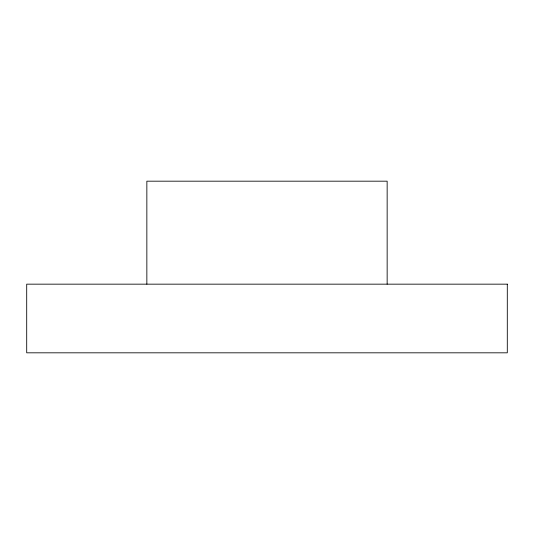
<?xml version="1.0" encoding="UTF-8"?>
<svg xmlns="http://www.w3.org/2000/svg" width="534" height="534" viewBox="0 0 534 534"><rect width="100%" height="100%" fill="white"/><g stroke="black" fill="none" stroke-linecap="round" stroke-linejoin="round"><path stroke-width="0.8" d="M387.15 284.161L387.15 181.18L146.85 181.18L146.85 284.161M507.3 284.161L26.7 284.161L26.7 352.82L507.3 352.82L507.3 284.161"/></g></svg>
